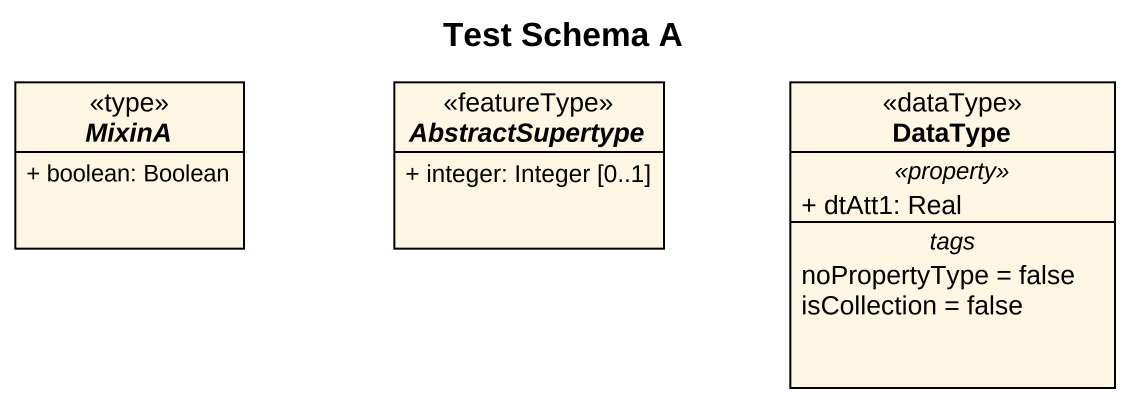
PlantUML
@startuml
title Test Schema A
hide circle
hide empty members
skinparam classAttributeIconSize 0
abstract class MixinA <<type>> {
  + boolean: Boolean
}
abstract class AbstractSupertype <<featureType>> {
  + integer: Integer [0..1]
}
class DataType <<dataType>> {
  .. <<property>> ..
  + dtAtt1: Real
  -- tags --
  noPropertyType = false
  isCollection = false
}
@enduml
